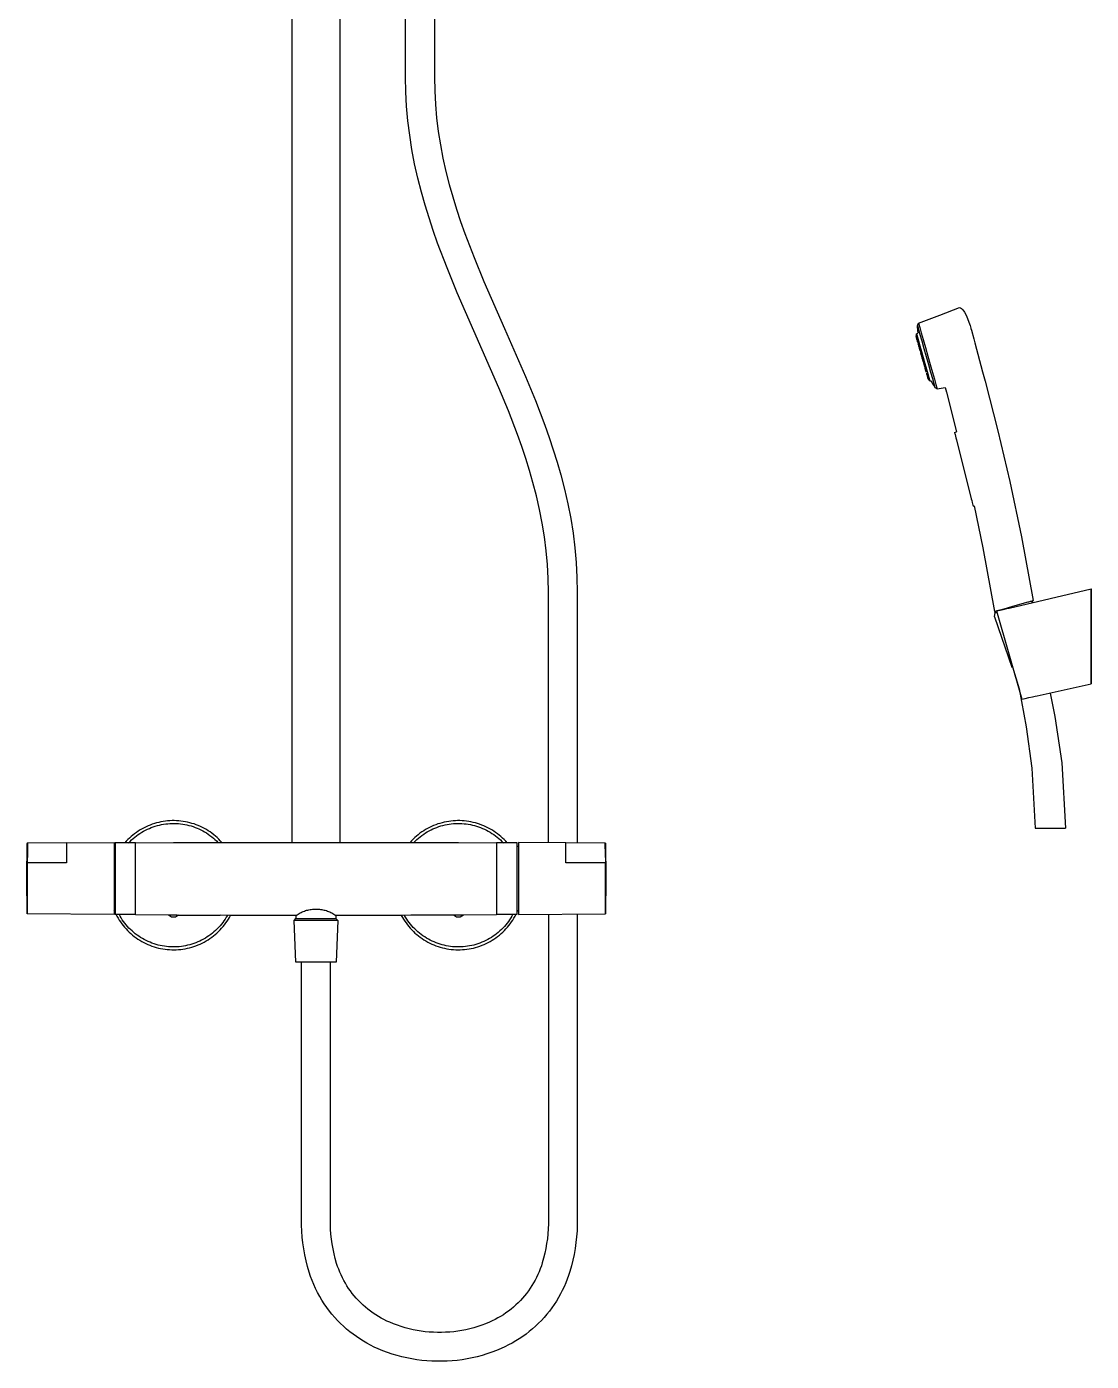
# Model space of a CAD drawing. Header units: millimetres. Extents: x -10942 to 92711, y -16583 to 30009.
# Drawn here: x -5203 to -4642, y 3997 to 4700 of the extents above; entities that cross this region are included whole.
import ezdxf

# ---------------------------------------------------------------- set-up
doc = ezdxf.new("R2010")
doc.units = ezdxf.units.MM
doc.header["$LTSCALE"] = 1000
doc.header["$MEASUREMENT"] = 0
doc.layers.add('Default', color=7, linetype='Continuous', true_color=0x000000)

# ---------------------------------------------------------------- blocks, each defined once
blk = doc.blocks.new('HG-bidette ablution spray 32129000 side')
for p, q in [((85.38, 265.38), (96.62, 269.59)), ((96.62, 269.59), (106.99, 273.55)), ((106.99, 273.55), (107.39, 273.5)), ((107.39, 273.5), (108.04, 273.1)), ((108.04, 273.1), (108.75, 272.31)), ((108.75, 272.31), (109.55, 271.11)), ((109.55, 271.11), (110.39, 269.52)), ((110.39, 269.52), (111.16, 267.74)), ((111.16, 267.74), (111.9, 265.84)), ((84.72, 262.68), (84.79, 263.54)), ((84.72, 262.68), (84.74, 261.47)), ((84.74, 261.47), (84.9, 260.05)), ((84.76, 264.16), (85.38, 265.38)), ((84.76, 264.16), (84.87, 263.76)), ((84.76, 264.16), (84.87, 263.76)), ((84.76, 264.16), (84.92, 263.61)), ((84.79, 263.54), (84.87, 263.76)), ((84.79, 263.54), (84.87, 263.76)), ((84.92, 263.61), (85.38, 261.97)), ((85.38, 265.38), (85.54, 264.79)), ((85.38, 261.97), (86.11, 259.37)), ((85.54, 264.79), (86.03, 263.06)), ((86.03, 263.06), (86.81, 260.3)), ((86.81, 260.3), (87.82, 256.71)), ((111.9, 265.84), (112.47, 264.17)), ((112.47, 264.17), (112.9, 262.75)), ((112.9, 262.75), (112.97, 262.48)), ((112.9, 262.75), (112.97, 262.48)), ((112.97, 262.48), (113.19, 261.71)), ((113.19, 261.71), (114.51, 257.04)), ((83.9, 258.73), (84.35, 258.85)), ((83.9, 258.73), (84.35, 258.85)), ((83.9, 258.73), (83.98, 258.44)), ((83.9, 258.73), (84.17, 257.77)), ((83.98, 258.44), (84.43, 258.56)), ((83.98, 258.44), (84.43, 258.56)), ((83.98, 258.44), (84.17, 257.77)), ((83.98, 258.44), (84.17, 257.77)), ((84.17, 257.77), (84.62, 257.89)), ((84.17, 257.77), (84.62, 257.89)), ((84.17, 257.77), (84.44, 256.8)), ((84.17, 257.77), (84.44, 256.8)), ((84.17, 257.77), (84.36, 257.09)), ((84.23, 259.26), (84.29, 259.68)), ((84.23, 259.26), (84.35, 258.82)), ((84.23, 259.26), (84.35, 258.85)), ((84.23, 259.26), (84.35, 258.85)), ((84.29, 259.68), (84.57, 259.96)), ((84.29, 259.68), (84.42, 259.24)), ((84.31, 257.27), (84.76, 257.39)), ((84.31, 257.27), (84.76, 257.39)), ((84.31, 257.27), (84.34, 257.18)), ((84.34, 257.18), (84.78, 257.31)), ((84.34, 257.18), (84.5, 256.59)), ((84.35, 258.82), (84.69, 257.64)), ((84.36, 257.09), (84.44, 256.8)), ((84.42, 259.24), (84.76, 258.02)), ((84.44, 256.8), (84.5, 256.59)), ((84.5, 256.59), (84.95, 256.72)), ((84.5, 256.59), (84.95, 256.72)), ((84.5, 256.59), (84.71, 255.87)), ((84.57, 259.96), (84.91, 260.05)), ((84.57, 259.96), (84.91, 260.05)), ((84.71, 255.87), (85.15, 255.99)), ((84.71, 255.87), (85.15, 255.99)), ((84.71, 255.87), (84.83, 255.43)), ((84.76, 258.02), (85.31, 256.07)), ((84.83, 255.43), (85.28, 255.55)), ((84.83, 255.43), (85.28, 255.55)), ((85.06, 254.62), (85.5, 254.74)), ((85.06, 254.62), (85.5, 254.74)), ((85.06, 254.62), (85.15, 254.32)), ((85.06, 254.62), (85.15, 254.32)), ((85.06, 254.62), (85.19, 254.16)), ((85.15, 254.32), (85.25, 253.93)), ((85.15, 254.32), (85.25, 253.93)), ((85.19, 254.16), (85.63, 254.29)), ((85.19, 254.16), (85.63, 254.29)), ((85.19, 254.16), (85.39, 253.44)), ((85.22, 255.77), (85.92, 253.26)), ((85.25, 253.93), (85.38, 253.48)), ((85.25, 253.93), (85.38, 253.48)), ((85.31, 256.07), (86.03, 253.5)), ((85.39, 253.44), (85.84, 253.56)), ((85.39, 253.44), (85.84, 253.56)), ((85.39, 253.44), (85.49, 253.09)), ((85.39, 253.44), (85.49, 253.09)), ((85.41, 253.39), (85.85, 253.52)), ((85.41, 253.39), (85.53, 252.95)), ((85.49, 253.09), (85.53, 252.95)), ((85.49, 253.09), (85.53, 252.95)), ((85.53, 252.95), (85.97, 253.08)), ((86.03, 253.5), (86.87, 250.51)), ((86.11, 259.37), (87.07, 255.98)), ((87.07, 255.98), (88.18, 252.04)), ((87.82, 256.71), (89, 252.54)), ((114.51, 257.04), (115.07, 255.05)), ((115.07, 255.05), (119.05, 239.79)), ((85.53, 252.95), (85.55, 252.89)), ((85.53, 252.95), (85.55, 252.89)), ((85.53, 252.95), (85.74, 252.23)), ((85.55, 252.89), (85.62, 252.62)), ((85.62, 252.62), (85.7, 252.34)), ((85.62, 252.62), (85.7, 252.34)), ((85.68, 252.44), (85.8, 251.99)), ((85.7, 252.34), (85.8, 251.99)), ((85.7, 252.34), (85.8, 251.99)), ((85.74, 252.23), (86.18, 252.35)), ((85.74, 252.23), (86.18, 252.35)), ((85.74, 252.23), (85.9, 251.64)), ((85.8, 251.99), (85.93, 251.55)), ((85.9, 251.64), (86.34, 251.76)), ((85.9, 251.64), (86.34, 251.76)), ((85.9, 251.64), (85.93, 251.55)), ((85.93, 251.55), (86.37, 251.68)), ((85.93, 251.55), (86.01, 251.26)), ((86.01, 251.26), (86.45, 251.39)), ((86.01, 251.26), (86.45, 251.39)), ((86.01, 251.26), (86.08, 250.99)), ((86.07, 251.03), (86.15, 250.74)), ((86.08, 250.99), (86.53, 251.11)), ((86.08, 250.99), (86.53, 251.11)), ((86.15, 250.74), (86.6, 250.86)), ((86.15, 250.74), (86.6, 250.86)), ((86.15, 250.74), (86.34, 250.07)), ((86.34, 250.07), (86.79, 250.19)), ((86.34, 250.07), (86.53, 249.39)), ((86.41, 249.82), (86.43, 249.75)), ((86.41, 249.82), (86.43, 249.75)), ((86.43, 249.75), (86.58, 249.24)), ((86.43, 249.75), (86.58, 249.24)), ((86.49, 249.54), (86.93, 249.67)), ((86.49, 249.54), (86.52, 249.46)), ((86.49, 249.54), (86.62, 249.1)), ((86.53, 249.39), (86.62, 249.1)), ((86.62, 249.1), (87.06, 249.23)), ((86.62, 249.1), (87.06, 249.23)), ((86.62, 249.1), (86.76, 248.59)), ((86.62, 249.1), (86.82, 248.38)), ((86.71, 248.76), (86.74, 248.67)), ((86.71, 248.76), (86.74, 248.67)), ((86.73, 250.39), (87.6, 247.3)), ((86.74, 248.67), (86.9, 248.1)), ((86.76, 248.59), (86.89, 248.14)), ((86.76, 248.59), (86.89, 248.14)), ((86.82, 248.38), (87.26, 248.5)), ((86.82, 248.38), (87.26, 248.5)), ((86.82, 248.38), (86.89, 248.14)), ((86.87, 250.51), (87.77, 247.35)), ((86.89, 248.14), (87.33, 248.27)), ((86.89, 248.14), (86.97, 247.85)), ((86.97, 247.85), (87.41, 247.98)), ((86.97, 247.85), (87.16, 247.18)), ((87.16, 247.18), (87.6, 247.3)), ((87.16, 247.18), (87.31, 246.65)), ((87.16, 247.18), (87.35, 246.5)), ((87.31, 246.65), (87.33, 246.57)), ((87.33, 246.57), (87.39, 246.36)), ((87.35, 246.5), (87.79, 246.63)), ((87.35, 246.5), (87.43, 246.22)), ((87.39, 246.36), (87.52, 245.91)), ((87.43, 246.22), (87.87, 246.34)), ((87.43, 246.23), (87.5, 245.98)), ((87.43, 246.23), (87.5, 245.98)), ((87.6, 247.3), (88.47, 244.21)), ((87.77, 247.35), (88.66, 244.18)), ((88.18, 252.04), (89.37, 247.8)), ((89, 252.54), (90.26, 248.05)), ((89.37, 247.8), (90.57, 243.57)), ((90.26, 248.05), (91.52, 243.57)), ((87.5, 245.98), (87.7, 245.25)), ((87.52, 245.91), (87.96, 246.04)), ((87.52, 245.91), (87.96, 246.04)), ((87.52, 245.91), (87.72, 245.19)), ((87.6, 245.61), (87.78, 244.96)), ((87.6, 245.61), (87.78, 244.96)), ((87.7, 245.25), (87.82, 244.81)), ((87.7, 245.25), (87.82, 244.81)), ((87.72, 245.19), (88.16, 245.31)), ((87.72, 245.19), (87.88, 244.61)), ((87.78, 244.96), (87.83, 244.8)), ((87.78, 244.96), (87.83, 244.8)), ((87.88, 244.61), (88.33, 244.73)), ((87.88, 244.61), (87.91, 244.5)), ((87.91, 244.5), (88.35, 244.63)), ((87.91, 244.5), (88.35, 244.63)), ((87.91, 244.5), (87.97, 244.29)), ((87.97, 244.29), (88.41, 244.42)), ((87.97, 244.29), (88.16, 243.62)), ((88.16, 243.62), (88.6, 243.74)), ((88.16, 243.62), (88.24, 243.33)), ((88.23, 243.37), (88.31, 243.09)), ((88.24, 243.33), (88.69, 243.45)), ((88.31, 243.09), (88.75, 243.22)), ((88.31, 243.09), (88.75, 243.22)), ((88.31, 243.09), (88.39, 242.8)), ((88.39, 242.8), (88.83, 242.93)), ((88.39, 242.8), (88.42, 242.72)), ((88.42, 242.72), (88.86, 242.84)), ((88.42, 242.72), (88.58, 242.13)), ((88.47, 244.21), (89.28, 241.34)), ((88.58, 242.13), (89.02, 242.26)), ((88.58, 242.13), (88.64, 241.92)), ((88.58, 242.13), (88.79, 241.4)), ((88.64, 241.92), (88.72, 241.64)), ((88.64, 241.92), (88.72, 241.64)), ((88.66, 244.18), (89.5, 241.2)), ((88.72, 241.64), (88.87, 241.09)), ((88.72, 241.64), (88.87, 241.09)), ((88.73, 241.6), (88.77, 241.44)), ((88.73, 241.6), (88.76, 241.49)), ((88.73, 241.6), (88.77, 241.44)), ((88.79, 241.4), (89.23, 241.53)), ((88.79, 241.4), (88.91, 240.96)), ((88.87, 241.09), (88.91, 240.96)), ((88.87, 241.09), (88.91, 240.96)), ((88.91, 240.96), (89.35, 241.09)), ((88.91, 240.96), (88.94, 240.87)), ((88.91, 240.96), (88.94, 240.84)), ((88.91, 240.96), (88.94, 240.84)), ((88.91, 240.96), (89.06, 240.42)), ((88.92, 240.92), (89.37, 241.04)), ((88.92, 240.92), (89.13, 240.19)), ((89.02, 240.58), (89.06, 240.42)), ((89.02, 240.58), (89.06, 240.42)), ((89.06, 240.42), (89.22, 239.84)), ((89.13, 240.19), (89.57, 240.32)), ((89.13, 240.19), (89.25, 239.74)), ((89.14, 240.16), (89.22, 239.84)), ((89.14, 240.16), (89.22, 239.84)), ((89.22, 239.84), (89.25, 239.74)), ((89.25, 239.74), (89.7, 239.86)), ((89.48, 238.93), (89.93, 239.05)), ((89.5, 241.2), (90.23, 238.63)), ((90.57, 243.57), (91.68, 239.62)), ((91.52, 243.57), (92.7, 239.39)), ((91.68, 239.62), (92.63, 236.23)), ((92.7, 239.39), (93.71, 235.8)), ((119.05, 239.79), (120.47, 234.73)), ((89.48, 238.93), (89.51, 238.84)), ((89.48, 238.93), (89.61, 238.49)), ((89.51, 238.84), (89.67, 238.26)), ((89.61, 238.49), (90.05, 238.61)), ((89.61, 238.49), (89.81, 237.76)), ((89.67, 238.26), (89.88, 237.53)), ((89.81, 237.76), (90.26, 237.89)), ((89.81, 237.76), (89.98, 237.18)), ((89.88, 237.53), (90, 237.09)), ((89.98, 237.18), (90.42, 237.3)), ((89.98, 237.18), (90, 237.09)), ((90, 237.09), (90.44, 237.21)), ((90, 237.09), (90.14, 236.59)), ((90.14, 236.59), (90.59, 236.72)), ((90.14, 236.59), (90.33, 235.92)), ((90.23, 238.63), (90.78, 236.68)), ((90.33, 235.92), (90.78, 236.04)), ((90.33, 235.92), (90.78, 236.04)), ((90.33, 235.92), (90.41, 235.63)), ((90.41, 235.63), (90.86, 235.75)), ((90.52, 236.96), (90.85, 235.78)), ((90.78, 236.68), (91.12, 235.46)), ((90.97, 235.34), (91.24, 235.02)), ((91.12, 235.46), (91.24, 235.02)), ((91.24, 235.02), (91.63, 234.93)), ((91.63, 234.93), (91.96, 235.02)), ((91.96, 235.02), (92.56, 233.73)), ((92.56, 233.73), (93.17, 232.68)), ((92.63, 236.23), (93.37, 233.63)), ((93.17, 232.68), (93.69, 231.99)), ((93.37, 233.63), (93.83, 232)), ((93.69, 231.99), (93.87, 231.84)), ((93.71, 235.8), (94.49, 233.05)), ((93.83, 232), (93.99, 231.44)), ((94.49, 233.05), (94.98, 231.32)), ((120.47, 234.73), (127.09, 208.68)), ((93.99, 231.44), (95.14, 230.73)), ((94.98, 231.32), (95.14, 230.73)), ((95.14, 230.73), (99.37, 231.55)), ((95.14, 230.73), (99.37, 231.55)), ((99.37, 231.55), (100.09, 228.98)), ((100.09, 228.98), (105.4, 208.07)), ((104.28, 207.8), (105.4, 208.07)), ((104.28, 207.8), (104.31, 207.66)), ((104.31, 207.66), (104.4, 207.28)), ((104.4, 207.28), (104.56, 206.66)), ((104.56, 206.66), (104.77, 205.84)), ((104.77, 205.84), (105, 204.91)), ((105, 204.91), (105.26, 203.92)), ((105.26, 203.92), (113.1, 172.9)), ((127.09, 208.68), (133.45, 181.96)), ((133.45, 181.96), (139.66, 152.85)), ((113.1, 172.9), (113.35, 171.9)), ((113.35, 171.9), (113.59, 170.97)), ((113.59, 170.97), (113.79, 170.15)), ((113.79, 170.15), (113.95, 169.53)), ((113.95, 169.53), (114.05, 169.16)), ((114.05, 169.16), (114.08, 169.02)), ((114.08, 169.02), (114.58, 169.14)), ((114.57, 169.16), (119.28, 147.1)), ((139.66, 152.85), (145.69, 119.26)), ((119.28, 147.1), (125.31, 113.52)), ((133.03, 115.31), (176.35, 125.35)), ((176.35, 75.34), (176.35, 125.35)), ((176.35, 125.35), (176.35, 75.34)), ((125.31, 113.52), (125.69, 113.62)), ((125.31, 113.52), (126.1, 113.03)), ((125.34, 110.76), (125.79, 112.95)), ((125.69, 113.62), (126.8, 113.94)), ((125.79, 112.95), (126.18, 113.05)), ((125.79, 112.95), (126.1, 113.03)), ((126.18, 113.05), (126.53, 113.15)), ((126.35, 113.76), (128.37, 114.24)), ((126.35, 113.76), (139.84, 67.35)), ((126.8, 113.94), (128.24, 114.34)), ((128.24, 114.34), (129.82, 114.79)), ((128.37, 114.24), (129.92, 114.6)), ((129.82, 114.79), (132.12, 115.43)), ((129.92, 114.6), (131.92, 115.08)), ((131.92, 115.08), (133.03, 115.31)), ((132.12, 115.43), (135.06, 116.26)), ((135.06, 116.26), (143.04, 118.51)), ((143.04, 118.51), (143.4, 118.62)), ((143.4, 118.62), (143.9, 118.76)), ((143.9, 118.76), (144.34, 118.88)), ((144.34, 118.88), (144.78, 119)), ((144.78, 119), (145.13, 119.1)), ((145.11, 118.12), (145.69, 119.26)), ((145.13, 119.1), (145.39, 119.18)), ((145.39, 119.18), (145.58, 119.23)), ((145.58, 119.23), (145.67, 119.25)), ((125.34, 110.76), (134.52, 84.23)), ((134.52, 84.23), (134.81, 84.31)), ((134.81, 84.31), (134.9, 84.33)), ((134.9, 84.33), (138.29, 72.68)), ((138.29, 72.68), (142.08, 52.74)), ((147.82, 69.08), (176.35, 75.34)), ((154.61, 70.55), (157.08, 58.24)), ((139.84, 67.35), (141.49, 67.71)), ((141.49, 67.71), (143.51, 68.17)), ((143.51, 68.17), (145.45, 68.56)), ((145.45, 68.56), (146.71, 68.83)), ((146.71, 68.83), (147.82, 69.08)), ((157.08, 58.24), (160.78, 33.84)), ((142.08, 52.74), (144.98, 31.04)), ((144.98, 31.04), (146.78, -0.56)), ((144.98, 31.04), (146.78, -0.56)), ((160.78, 33.84), (162.78, -0.56)), ((160.78, 33.84), (162.78, -0.56)), ((146.78, -0.56), (147.41, -0.56)), ((146.78, -0.56), (147.35, -0.56)), ((147.35, -0.56), (149.13, -0.56)), ((147.41, -0.56), (147.98, -0.56)), ((149.13, -0.56), (151.62, -0.57)), ((151.62, -0.57), (154.71, -0.56)), ((154.71, -0.56), (157.82, -0.55)), ((155.12, -0.56), (157.94, -0.56)), ((157.82, -0.55), (160.33, -0.56)), ((157.94, -0.56), (160.43, -0.56)), ((160.33, -0.56), (162.15, -0.56)), ((160.43, -0.56), (162.2, -0.56)), ((162.15, -0.56), (162.78, -0.56)), ((162.2, -0.56), (162.78, -0.56))]:
    blk.add_line(p, q)
blk = doc.blocks.new('Raindance S Showerpipe 300 1jet+thermostat 27114000 front')
at = {"layer": 'Default', "color": 7, "true_color": 0xffffff}
for p, q in [((328.28, 467.21), (328.28, 1144.17)), ((353.28, 1144.17), (353.28, 467.21)), ((387.98, 870.1), (387.98, 1140.82)), ((403.18, 1140.97), (403.18, 870.1)), ((388.14, 862.44), (387.98, 870.1)), ((403.18, 870.1), (403.33, 862.94)), ((388.54, 854.8), (388.14, 862.44)), ((403.33, 862.94), (403.71, 855.8)), ((389.21, 847.17), (388.54, 854.8)), ((403.71, 855.8), (404.33, 848.67)), ((390.13, 839.57), (389.21, 847.17)), ((404.33, 848.67), (405.19, 841.57)), ((391.3, 832), (390.13, 839.57)), ((405.19, 841.57), (406.29, 834.49)), ((392.72, 824.48), (391.3, 832)), ((406.29, 834.49), (407.62, 827.46)), ((394.39, 817.01), (392.72, 824.48)), ((407.62, 827.46), (409.19, 820.48)), ((396.31, 809.6), (394.39, 817.01)), ((409.19, 820.48), (410.99, 813.55)), ((398.24, 802.8), (396.31, 809.6)), ((410.99, 813.55), (412.84, 807.02)), ((400.31, 796.07), (398.24, 802.8)), ((412.84, 807.02), (414.84, 800.54)), ((402.52, 789.4), (400.31, 796.07)), ((414.84, 800.54), (416.98, 794.11)), ((416.98, 794.11), (419.24, 787.73)), ((404.86, 782.77), (402.52, 789.4)), ((419.24, 787.73), (424.07, 775.08)), ((409.87, 769.65), (404.86, 782.77)), ((424.07, 775.08), (429.22, 762.57)), ((415.22, 756.64), (409.87, 769.65)), ((429.22, 762.57), (440.08, 737.7)), ((437.06, 706.62), (415.22, 756.64)), ((440.08, 737.7), (451.06, 712.55)), ((451.06, 712.55), (456.31, 699.81)), ((442.12, 694.35), (437.06, 706.62)), ((456.31, 699.81), (461.23, 686.95)), ((446.87, 681.96), (442.12, 694.35)), ((449.1, 675.71), (446.87, 681.96)), ((461.23, 686.95), (463.54, 680.47)), ((451.21, 669.41), (449.1, 675.71)), ((463.54, 680.47), (465.73, 673.94)), ((453.2, 663.07), (451.21, 669.41)), ((465.73, 673.94), (467.78, 667.35)), ((455.04, 656.68), (453.2, 663.07)), ((467.78, 667.35), (469.69, 660.7)), ((469.69, 660.7), (471.7, 653.14)), ((456.91, 649.6), (455.04, 656.68)), ((458.54, 642.47), (456.91, 649.6)), ((471.7, 653.14), (473.44, 645.51)), ((459.93, 635.29), (458.54, 642.47)), ((473.44, 645.51), (474.92, 637.82)), ((461.08, 628.06), (459.93, 635.29)), ((474.92, 637.82), (476.14, 630.1)), ((461.98, 620.8), (461.08, 628.06)), ((476.14, 630.1), (477.1, 622.33)), ((462.63, 613.52), (461.98, 620.8)), ((477.1, 622.33), (477.79, 614.53)), ((463.03, 606.21), (462.63, 613.52)), ((477.79, 614.53), (478.22, 606.72)), ((463.18, 598.9), (463.03, 606.21)), ((478.22, 606.72), (478.38, 598.9)), ((463.18, 467.03), (463.18, 598.9)), ((478.38, 598.9), (478.38, 467.02)), ((259.16, 478.01), (258, 477.76)), ((260.32, 478.22), (259.16, 478.01)), ((261.49, 478.39), (260.32, 478.22)), ((262.66, 478.52), (261.49, 478.39)), ((263.84, 478.61), (262.66, 478.52)), ((265.02, 478.66), (263.84, 478.61)), ((266.2, 478.66), (265.02, 478.66)), ((267.38, 478.63), (266.2, 478.66)), ((268.56, 478.55), (267.38, 478.63)), ((269.73, 478.43), (268.56, 478.55)), ((270.91, 478.28), (269.73, 478.43)), ((272.07, 478.08), (270.91, 478.28)), ((273.23, 477.84), (272.07, 478.08)), ((274.37, 477.56), (273.23, 477.84)), ((408.35, 477.84), (407.2, 477.56)), ((409.51, 478.08), (408.35, 477.84)), ((410.67, 478.28), (409.51, 478.08)), ((411.84, 478.43), (410.67, 478.28)), ((413.02, 478.55), (411.84, 478.43)), ((414.19, 478.63), (413.02, 478.55)), ((415.37, 478.66), (414.19, 478.63)), ((416.56, 478.66), (415.37, 478.66)), ((417.74, 478.61), (416.56, 478.66)), ((418.91, 478.52), (417.74, 478.61)), ((420.09, 478.39), (418.91, 478.52)), ((421.26, 478.22), (420.09, 478.39)), ((422.42, 478.01), (421.26, 478.22)), ((423.57, 477.76), (422.42, 478.01)), ((244.34, 471.05), (243.44, 470.29)), ((245.27, 471.78), (244.34, 471.05)), ((246.22, 472.47), (245.27, 471.78)), ((247.2, 473.14), (246.22, 472.47)), ((246.28, 470.67), (247.18, 471.33)), ((247.18, 471.33), (248.11, 471.95)), ((248.2, 473.76), (247.2, 473.14)), ((248.11, 471.95), (249.07, 472.54)), ((249.22, 474.36), (248.2, 473.76)), ((249.07, 472.54), (250.04, 473.1)), ((250.26, 474.91), (249.22, 474.36)), ((250.04, 473.1), (251.03, 473.63)), ((251.32, 475.43), (250.26, 474.91)), ((251.03, 473.63), (252.03, 474.12)), ((252.4, 475.92), (251.32, 475.43)), ((252.03, 474.12), (253.06, 474.58)), ((253.49, 476.36), (252.4, 475.92)), ((253.06, 474.58), (254.1, 475)), ((254.6, 476.77), (253.49, 476.36)), ((254.1, 475), (255.15, 475.38)), ((255.72, 477.14), (254.6, 476.77)), ((255.15, 475.38), (256.21, 475.73)), ((256.86, 477.47), (255.72, 477.14)), ((256.21, 475.73), (257.29, 476.04)), ((258, 477.76), (256.86, 477.47)), ((257.29, 476.04), (258.38, 476.32)), ((258.38, 476.32), (259.47, 476.56)), ((259.47, 476.56), (260.58, 476.75)), ((260.58, 476.75), (261.69, 476.91)), ((261.69, 476.91), (262.8, 477.04)), ((262.8, 477.04), (263.92, 477.12)), ((263.92, 477.12), (265.04, 477.17)), ((265.04, 477.17), (266.16, 477.17)), ((266.16, 477.17), (267.28, 477.14)), ((267.28, 477.14), (268.4, 477.07)), ((268.4, 477.07), (269.51, 476.96)), ((269.51, 476.96), (270.62, 476.81)), ((270.62, 476.81), (271.73, 476.63)), ((271.73, 476.63), (272.83, 476.4)), ((272.83, 476.4), (273.92, 476.14)), ((273.92, 476.14), (275, 475.84)), ((275.51, 477.24), (274.37, 477.56)), ((275, 475.84), (276.07, 475.51)), ((276.64, 476.89), (275.51, 477.24)), ((276.07, 475.51), (277.12, 475.13)), ((277.75, 476.49), (276.64, 476.89)), ((277.12, 475.13), (278.17, 474.73)), ((278.85, 476.06), (277.75, 476.49)), ((278.17, 474.73), (279.2, 474.28)), ((279.93, 475.58), (278.85, 476.06)), ((279.2, 474.28), (280.21, 473.8)), ((280.99, 475.07), (279.93, 475.58)), ((280.21, 473.8), (281.2, 473.29)), ((282.04, 474.53), (280.99, 475.07)), ((281.2, 473.29), (282.18, 472.74)), ((283.07, 473.95), (282.04, 474.53)), ((282.18, 472.74), (283.14, 472.16)), ((284.08, 473.33), (283.07, 473.95)), ((283.14, 472.16), (284.08, 471.54)), ((285.06, 472.68), (284.08, 473.33)), ((284.08, 471.54), (284.99, 470.89)), ((284.99, 470.89), (285.89, 470.22)), ((286.02, 471.99), (285.06, 472.68)), ((286.96, 471.27), (286.02, 471.99)), ((287.87, 470.52), (286.96, 471.27)), ((394.62, 471.27), (393.71, 470.52)), ((395.55, 471.99), (394.62, 471.27)), ((396.52, 472.68), (395.55, 471.99)), ((395.69, 470.22), (396.58, 470.89)), ((397.5, 473.33), (396.52, 472.68)), ((396.58, 470.89), (397.5, 471.54)), ((398.51, 473.95), (397.5, 473.33)), ((397.5, 471.54), (398.43, 472.16)), ((398.43, 472.16), (399.39, 472.74)), ((399.53, 474.53), (398.51, 473.95)), ((399.39, 472.74), (400.37, 473.29)), ((400.58, 475.07), (399.53, 474.53)), ((400.37, 473.29), (401.37, 473.8)), ((401.65, 475.58), (400.58, 475.07)), ((401.37, 473.8), (402.38, 474.28)), ((402.73, 476.06), (401.65, 475.58)), ((402.38, 474.28), (403.41, 474.73)), ((403.83, 476.49), (402.73, 476.06)), ((403.41, 474.73), (404.45, 475.13)), ((404.94, 476.89), (403.83, 476.49)), ((404.45, 475.13), (405.51, 475.51)), ((406.06, 477.24), (404.94, 476.89)), ((405.51, 475.51), (406.58, 475.84)), ((407.2, 477.56), (406.06, 477.24)), ((406.58, 475.84), (407.66, 476.14)), ((407.66, 476.14), (408.75, 476.4)), ((408.75, 476.4), (409.85, 476.63)), ((409.85, 476.63), (410.95, 476.81)), ((410.95, 476.81), (412.06, 476.96)), ((412.06, 476.96), (413.18, 477.07)), ((413.18, 477.07), (414.3, 477.14)), ((414.3, 477.14), (415.42, 477.17)), ((415.42, 477.17), (416.54, 477.17)), ((416.54, 477.17), (417.66, 477.12)), ((417.66, 477.12), (418.78, 477.04)), ((418.78, 477.04), (419.89, 476.91)), ((419.89, 476.91), (421, 476.75)), ((421, 476.75), (422.1, 476.56)), ((422.1, 476.56), (423.2, 476.32)), ((423.2, 476.32), (424.29, 476.04)), ((424.72, 477.47), (423.57, 477.76)), ((424.29, 476.04), (425.36, 475.73)), ((425.85, 477.14), (424.72, 477.47)), ((425.36, 475.73), (426.43, 475.38)), ((426.97, 476.77), (425.85, 477.14)), ((426.43, 475.38), (427.48, 475)), ((428.08, 476.36), (426.97, 476.77)), ((427.48, 475), (428.52, 474.58)), ((429.17, 475.92), (428.08, 476.36)), ((428.52, 474.58), (429.54, 474.12)), ((430.25, 475.43), (429.17, 475.92)), ((429.54, 474.12), (430.55, 473.63)), ((431.31, 474.91), (430.25, 475.43)), ((430.55, 473.63), (431.54, 473.1)), ((432.35, 474.36), (431.31, 474.91)), ((431.54, 473.1), (432.51, 472.54)), ((433.37, 473.76), (432.35, 474.36)), ((432.51, 472.54), (433.46, 471.95)), ((434.37, 473.13), (433.37, 473.76)), ((433.46, 471.95), (434.39, 471.32)), ((435.35, 472.47), (434.37, 473.13)), ((434.39, 471.32), (435.3, 470.67)), ((436.31, 471.78), (435.35, 472.47)), ((437.23, 471.05), (436.31, 471.78)), ((438.14, 470.29), (437.23, 471.05)), ((188.49, 448.17), (188.66, 466.69)), ((188.89, 466.77), (188.66, 466.77)), ((188.66, 466.77), (188.66, 464.88)), ((188.66, 461.1), (188.87, 466.38)), ((188.66, 464.88), (188.66, 461.1)), ((188.87, 466.38), (188.89, 466.67)), ((188.95, 465.71), (188.87, 461.78)), ((188.89, 466.67), (188.9, 466.81)), ((188.9, 466.86), (188.91, 466.87)), ((188.9, 466.84), (188.9, 466.86)), ((188.9, 466.81), (188.9, 466.84)), ((188.91, 466.9), (209.49, 467.08)), ((188.91, 466.89), (188.91, 466.89)), ((188.91, 466.89), (188.91, 466.9)), ((188.91, 466.9), (188.91, 466.9)), ((188.91, 466.9), (188.91, 466.9)), ((188.91, 466.9), (188.91, 466.9)), ((188.91, 466.9), (188.91, 466.9)), ((188.91, 466.9), (188.91, 466.9)), ((188.91, 466.9), (188.91, 466.9)), ((188.91, 466.9), (188.91, 466.9)), ((188.91, 466.9), (188.91, 466.9)), ((188.91, 466.9), (188.91, 466.9)), ((188.91, 466.9), (188.91, 466.9)), ((188.91, 466.9), (188.91, 466.9)), ((188.91, 466.9), (188.91, 466.9)), ((188.91, 466.9), (188.91, 466.9)), ((188.91, 466.9), (188.91, 466.9)), ((188.91, 466.9), (188.91, 466.9)), ((188.91, 466.9), (188.91, 466.9)), ((188.91, 466.9), (188.91, 466.9)), ((188.91, 466.9), (188.92, 466.9)), ((188.91, 466.88), (188.91, 466.89)), ((188.91, 466.89), (188.91, 466.89)), ((188.91, 466.89), (188.91, 466.89)), ((188.91, 466.89), (188.91, 466.89)), ((188.91, 466.89), (188.91, 466.89)), ((188.91, 466.89), (188.91, 466.89)), ((188.91, 466.89), (188.91, 466.89)), ((188.91, 466.89), (188.91, 466.89)), ((188.91, 466.89), (188.91, 466.89)), ((188.91, 466.89), (188.91, 466.89)), ((188.91, 466.89), (188.91, 466.89)), ((188.91, 466.89), (188.91, 466.89)), ((188.91, 466.89), (188.91, 466.89)), ((188.91, 466.87), (188.91, 466.88)), ((188.91, 466.88), (188.91, 466.88)), ((188.91, 466.88), (188.91, 466.88)), ((188.92, 466.9), (188.92, 466.9)), ((188.92, 466.9), (188.92, 466.9)), ((188.92, 466.9), (188.92, 466.89)), ((188.92, 466.89), (188.92, 466.89)), ((188.92, 466.89), (188.92, 466.89)), ((188.92, 466.89), (188.92, 466.89)), ((188.92, 466.89), (188.92, 466.89)), ((188.92, 466.89), (188.92, 466.89)), ((188.92, 466.89), (188.92, 466.89)), ((188.92, 466.89), (188.92, 466.89)), ((188.92, 466.89), (188.92, 466.89)), ((188.92, 466.89), (188.92, 466.89)), ((188.92, 466.89), (188.92, 466.89)), ((188.92, 466.89), (188.92, 466.89)), ((188.92, 466.89), (188.92, 466.89)), ((188.92, 466.89), (188.92, 466.89)), ((188.92, 466.89), (188.92, 466.88)), ((188.92, 466.88), (188.92, 466.88)), ((188.92, 466.88), (188.92, 466.88)), ((188.92, 466.88), (188.92, 466.87)), ((188.92, 466.87), (188.92, 466.87)), ((188.92, 466.87), (188.92, 466.86)), ((188.92, 466.86), (188.93, 466.83)), ((188.93, 466.83), (188.93, 466.79)), ((188.93, 466.79), (188.93, 466.7)), ((188.93, 466.7), (188.94, 466.45)), ((188.94, 466.45), (188.95, 465.71)), ((209.49, 466.95), (234.49, 467.17)), ((209.49, 467.08), (209.49, 456.45)), ((234.49, 467.17), (234.49, 429.17)), ((234.49, 465.17), (235.05, 465.17)), ((245.79, 466.92), (235.05, 466.97)), ((235.05, 466.97), (235.05, 429.37)), ((240.89, 467.82), (240.1, 466.94)), ((241.71, 468.67), (240.89, 467.82)), ((242.56, 469.5), (241.71, 468.67)), ((242.1, 466.94), (242.89, 467.74)), ((243.44, 470.29), (242.56, 469.5)), ((242.89, 467.74), (243.7, 468.51)), ((243.7, 468.51), (244.53, 469.26)), ((244.53, 469.26), (245.39, 469.98)), ((245.39, 469.98), (246.28, 470.67)), ((245.79, 467.02), (265.79, 467.21)), ((245.79, 429.02), (245.79, 467.02)), ((265.79, 467.21), (415.79, 467.21)), ((285.89, 470.22), (286.76, 469.51)), ((286.76, 469.51), (287.6, 468.77)), ((287.6, 468.77), (288.42, 468.01)), ((288.75, 469.74), (287.87, 470.52)), ((288.42, 468.01), (289.21, 467.21)), ((289.61, 468.92), (288.75, 469.74)), ((290.44, 468.08), (289.61, 468.92)), ((291.24, 467.21), (290.44, 468.08)), ((391.14, 468.08), (390.34, 467.21)), ((391.97, 468.92), (391.14, 468.08)), ((392.82, 469.74), (391.97, 468.92)), ((392.37, 467.21), (393.16, 468.01)), ((393.71, 470.52), (392.82, 469.74)), ((393.16, 468.01), (393.98, 468.77)), ((393.98, 468.77), (394.82, 469.51)), ((394.82, 469.51), (395.69, 470.22)), ((415.79, 467.21), (435.79, 467.02)), ((435.3, 470.67), (436.18, 469.98)), ((435.79, 467.02), (435.79, 429.02)), ((446.79, 466.97), (435.79, 466.92)), ((436.18, 469.98), (437.05, 469.26)), ((437.05, 469.26), (437.88, 468.51)), ((437.88, 468.51), (438.69, 467.74)), ((439.01, 469.49), (438.14, 470.29)), ((438.69, 467.74), (439.47, 466.93)), ((439.86, 468.67), (439.01, 469.49)), ((440.68, 467.82), (439.86, 468.67)), ((441.47, 466.94), (440.68, 467.82)), ((446.79, 429.37), (446.79, 466.97)), ((446.79, 465.17), (447.41, 465.17)), ((472.41, 466.95), (447.41, 467.17)), ((447.41, 467.17), (447.41, 429.17)), ((472.41, 456.45), (472.41, 467.08)), ((472.41, 467.08), (492.99, 466.9)), ((492.97, 466.7), (492.96, 466.45)), ((492.96, 466.45), (492.96, 465.71)), ((492.96, 465.71), (493.03, 461.78)), ((492.98, 466.83), (492.97, 466.79)), ((492.97, 466.79), (492.97, 466.7)), ((492.99, 466.89), (492.98, 466.89)), ((492.98, 466.89), (492.98, 466.89)), ((492.98, 466.89), (492.98, 466.89)), ((492.98, 466.89), (492.98, 466.89)), ((492.98, 466.89), (492.98, 466.88)), ((492.98, 466.88), (492.98, 466.88)), ((492.98, 466.88), (492.98, 466.88)), ((492.98, 466.88), (492.98, 466.87)), ((492.98, 466.87), (492.98, 466.87)), ((492.98, 466.87), (492.98, 466.86)), ((492.98, 466.86), (492.98, 466.83)), ((492.99, 466.89), (492.99, 466.89)), ((492.99, 466.89), (492.99, 466.9)), ((492.99, 466.9), (492.99, 466.9)), ((492.99, 466.9), (492.99, 466.9)), ((492.99, 466.9), (492.99, 466.9)), ((492.99, 466.9), (492.99, 466.9)), ((492.99, 466.9), (492.99, 466.9)), ((492.99, 466.9), (492.99, 466.9)), ((492.99, 466.9), (492.99, 466.9)), ((492.99, 466.9), (492.99, 466.9)), ((492.99, 466.9), (492.99, 466.9)), ((492.99, 466.9), (492.99, 466.9)), ((492.99, 466.9), (492.99, 466.9)), ((492.99, 466.9), (492.99, 466.9)), ((492.99, 466.9), (492.99, 466.9)), ((492.99, 466.9), (492.99, 466.9)), ((492.99, 466.9), (492.99, 466.9)), ((492.99, 466.9), (492.99, 466.9)), ((492.99, 466.9), (492.99, 466.9)), ((492.99, 466.9), (492.99, 466.9)), ((492.99, 466.9), (492.99, 466.9)), ((492.99, 466.9), (492.99, 466.9)), ((492.99, 466.9), (492.99, 466.89)), ((492.99, 466.88), (492.99, 466.89)), ((492.99, 466.89), (492.99, 466.89)), ((492.99, 466.89), (492.99, 466.89)), ((492.99, 466.89), (492.99, 466.89)), ((492.99, 466.89), (492.99, 466.89)), ((492.99, 466.89), (492.99, 466.89)), ((492.99, 466.89), (492.99, 466.89)), ((492.99, 466.89), (492.99, 466.89)), ((492.99, 466.89), (492.99, 466.89)), ((492.99, 466.89), (492.99, 466.89)), ((492.99, 466.89), (492.99, 466.89)), ((492.99, 466.89), (492.99, 466.89)), ((492.99, 466.89), (492.99, 466.89)), ((492.99, 466.89), (492.99, 466.89)), ((492.99, 466.89), (492.99, 466.89)), ((492.99, 466.89), (492.99, 466.89)), ((492.99, 466.89), (492.99, 466.89)), ((492.99, 466.89), (492.99, 466.89)), ((492.99, 466.89), (492.99, 466.89)), ((492.99, 466.89), (492.99, 466.89)), ((492.99, 466.89), (492.99, 466.89)), ((492.99, 466.89), (492.99, 466.89)), ((493, 466.88), (492.99, 466.88)), ((493, 466.87), (493, 466.88)), ((493, 466.88), (493, 466.88)), ((493, 466.86), (493, 466.87)), ((493, 466.84), (493, 466.86)), ((493.01, 466.81), (493, 466.84)), ((493.02, 466.67), (493.01, 466.81)), ((493.01, 466.77), (493.24, 466.77)), ((493.03, 466.38), (493.02, 466.67)), ((493.24, 461.1), (493.03, 466.38)), ((493.24, 466.77), (493.24, 461.1)), ((493.24, 466.77), (493.41, 448.17)), ((188.87, 461.78), (188.66, 456.5)), ((493.03, 461.78), (493.24, 456.5)), ((209.49, 456.45), (188.66, 456.5)), ((188.66, 456.5), (188.66, 429.57)), ((493.24, 456.5), (472.41, 456.45)), ((493.24, 430.29), (493.24, 456.5)), ((188.66, 429.64), (188.49, 448.17)), ((493.41, 448.17), (493.24, 429.65)), ((188.66, 429.57), (188.66, 429.64)), ((234.49, 429.17), (188.66, 429.57)), ((235.05, 431.17), (234.49, 431.17)), ((235.05, 430.13), (234.58, 431.17)), ((235.05, 429.37), (245.79, 429.42)), ((235.42, 429.37), (235.97, 428.33)), ((237.64, 428.4), (237.09, 429.38)), ((263.8, 428.85), (245.79, 429.02)), ((264.79, 427.92), (263.17, 428.86)), ((267.76, 428.82), (263.8, 428.85)), ((268.38, 428.84), (266.79, 427.92)), ((267.76, 428.82), (268.38, 428.84)), ((268.38, 428.84), (290.4, 428.81)), ((295.3, 428.78), (290.4, 428.81)), ((294.16, 428.79), (293.59, 427.82)), ((295.28, 427.74), (295.85, 428.78)), ((330.31, 428.67), (295.3, 428.78)), ((330.31, 428.8), (330.82, 429.15)), ((330.31, 427.1), (330.31, 428.8)), ((330.82, 429.15), (331.35, 429.48)), ((331.35, 429.48), (331.88, 429.79)), ((331.88, 429.79), (332.43, 430.08)), ((332.43, 430.08), (332.98, 430.36)), ((332.98, 430.36), (333.55, 430.62)), ((333.55, 430.62), (334.12, 430.85)), ((334.12, 430.85), (334.7, 431.07)), ((334.7, 431.07), (335.29, 431.27)), ((335.29, 431.27), (335.89, 431.45)), ((335.89, 431.45), (336.49, 431.6)), ((336.49, 431.6), (337.09, 431.74)), ((337.09, 431.74), (337.7, 431.85)), ((337.7, 431.85), (338.31, 431.95)), ((338.31, 431.95), (338.93, 432.02)), ((338.93, 432.02), (339.55, 432.08)), ((339.55, 432.08), (340.17, 432.11)), ((340.17, 432.11), (340.79, 432.12)), ((340.79, 432.12), (341.41, 432.11)), ((341.41, 432.11), (342.03, 432.08)), ((342.03, 432.08), (342.65, 432.02)), ((342.65, 432.02), (343.26, 431.95)), ((343.26, 431.95), (343.87, 431.85)), ((343.87, 431.85), (344.48, 431.74)), ((344.48, 431.74), (345.09, 431.6)), ((345.09, 431.6), (345.69, 431.45)), ((345.69, 431.45), (346.28, 431.27)), ((346.28, 431.27), (346.87, 431.07)), ((346.87, 431.07), (347.45, 430.85)), ((347.45, 430.85), (348.03, 430.62)), ((348.03, 430.62), (348.59, 430.36)), ((348.59, 430.36), (349.15, 430.08)), ((349.15, 430.08), (349.69, 429.79)), ((349.69, 429.79), (350.23, 429.48)), ((350.23, 429.48), (350.75, 429.15)), ((350.75, 429.15), (351.26, 428.8)), ((351.26, 428.8), (351.26, 427.1)), ((386.28, 428.78), (351.26, 428.67)), ((385.73, 428.78), (386.3, 427.74)), ((390.81, 428.81), (386.28, 428.78)), ((387.98, 427.82), (387.42, 428.79)), ((413.23, 428.82), (390.81, 428.81)), ((413.92, 428.82), (413.23, 428.82)), ((414.79, 427.92), (413.23, 428.82)), ((417.78, 428.85), (413.82, 428.82)), ((418.41, 428.86), (416.79, 427.92)), ((435.79, 429.02), (417.78, 428.85)), ((435.79, 429.42), (446.79, 429.37)), ((444.48, 429.38), (443.94, 428.4)), ((445.61, 428.33), (446.15, 429.37)), ((447.41, 431.17), (446.79, 431.17)), ((446.79, 430.7), (446.99, 431.17)), ((447.41, 429.17), (493.24, 429.57)), ((463.18, 429.31), (463.18, 268.9)), ((478.38, 429.44), (478.38, 268.9)), ((493.24, 429.57), (493.24, 430.29)), ((493.24, 429.57), (493.24, 429.57)), ((235.97, 428.33), (236.56, 427.3)), ((236.56, 427.3), (237.18, 426.3)), ((237.18, 426.3), (237.83, 425.31)), ((238.22, 427.44), (237.64, 428.4)), ((237.83, 425.31), (238.52, 424.35)), ((238.83, 426.49), (238.22, 427.44)), ((238.52, 424.35), (239.24, 423.42)), ((239.47, 425.57), (238.83, 426.49)), ((239.24, 423.42), (240, 422.51)), ((240.15, 424.68), (239.47, 425.57)), ((240, 422.51), (240.78, 421.63)), ((240.85, 423.8), (240.15, 424.68)), ((240.78, 421.63), (241.6, 420.77)), ((241.59, 422.95), (240.85, 423.8)), ((242.35, 422.13), (241.59, 422.95)), ((243.15, 421.33), (242.35, 422.13)), ((266.79, 427.92), (264.79, 427.92)), ((288.75, 421.65), (287.94, 420.87)), ((289.53, 422.46), (288.75, 421.65)), ((290.28, 423.29), (289.53, 422.46)), ((291.01, 424.15), (290.28, 423.29)), ((290.34, 421.14), (291.14, 422.01)), ((291.7, 425.03), (291.01, 424.15)), ((291.14, 422.01), (291.91, 422.9)), ((292.36, 425.94), (291.7, 425.03)), ((291.91, 422.9), (292.65, 423.82)), ((292.99, 426.87), (292.36, 425.94)), ((292.65, 423.82), (293.36, 424.77)), ((293.59, 427.82), (292.99, 426.87)), ((293.36, 424.77), (294.03, 425.74)), ((294.03, 425.74), (294.67, 426.73)), ((294.67, 426.73), (295.28, 427.74)), ((329.23, 426.06), (330.23, 427.1)), ((330.16, 404.1), (329.23, 426.06)), ((337.22, 426.05), (329.23, 426.06)), ((330.23, 427.1), (351.34, 427.1)), ((352.34, 426.06), (337.22, 426.05)), ((351.34, 427.1), (352.34, 426.06)), ((352.34, 426.06), (351.4, 404.1)), ((386.3, 427.74), (386.9, 426.73)), ((386.9, 426.73), (387.54, 425.74)), ((387.54, 425.74), (388.22, 424.77)), ((388.58, 426.87), (387.98, 427.82)), ((388.22, 424.77), (388.93, 423.82)), ((389.21, 425.94), (388.58, 426.87)), ((388.93, 423.82), (389.67, 422.9)), ((389.88, 425.03), (389.21, 425.94)), ((389.67, 422.9), (390.44, 422.01)), ((390.57, 424.15), (389.88, 425.03)), ((390.44, 422.01), (391.24, 421.14)), ((391.29, 423.29), (390.57, 424.15)), ((392.05, 422.46), (391.29, 423.29)), ((392.83, 421.65), (392.05, 422.46)), ((393.64, 420.87), (392.83, 421.65)), ((416.79, 427.92), (414.79, 427.92)), ((439.22, 422.13), (438.43, 421.34)), ((439.99, 422.95), (439.22, 422.13)), ((439.98, 420.77), (440.79, 421.63)), ((440.72, 423.8), (439.99, 422.95)), ((441.43, 424.68), (440.72, 423.8)), ((440.79, 421.63), (441.58, 422.51)), ((442.1, 425.57), (441.43, 424.68)), ((441.58, 422.51), (442.33, 423.42)), ((442.75, 426.49), (442.1, 425.57)), ((442.33, 423.42), (443.05, 424.35)), ((443.36, 427.44), (442.75, 426.49)), ((443.05, 424.35), (443.74, 425.31)), ((443.94, 428.4), (443.36, 427.44)), ((443.74, 425.31), (444.4, 426.3)), ((444.4, 426.3), (445.02, 427.3)), ((445.02, 427.3), (445.61, 428.33)), ((241.6, 420.77), (242.44, 419.95)), ((242.44, 419.95), (243.31, 419.15)), ((243.97, 420.57), (243.15, 421.33)), ((243.31, 419.15), (244.21, 418.38)), ((244.81, 419.83), (243.97, 420.57)), ((244.21, 418.38), (245.14, 417.65)), ((245.68, 419.12), (244.81, 419.83)), ((245.14, 417.65), (246.09, 416.95)), ((246.58, 418.44), (245.68, 419.12)), ((246.09, 416.95), (247.07, 416.28)), ((247.49, 417.79), (246.58, 418.44)), ((247.07, 416.28), (248.06, 415.65)), ((248.43, 417.17), (247.49, 417.79)), ((248.06, 415.65), (249.08, 415.05)), ((249.39, 416.59), (248.43, 417.17)), ((249.08, 415.05), (250.12, 414.49)), ((250.37, 416.04), (249.39, 416.59)), ((251.37, 415.53), (250.37, 416.04)), ((252.38, 415.05), (251.37, 415.53)), ((253.42, 414.6), (252.38, 415.05)), ((254.46, 414.19), (253.42, 414.6)), ((278.57, 414.77), (277.53, 414.35)), ((279.6, 415.23), (278.57, 414.77)), ((280.61, 415.73), (279.6, 415.23)), ((281.6, 416.26), (280.61, 415.73)), ((280.86, 414.19), (281.91, 414.73)), ((282.57, 416.82), (281.6, 416.26)), ((281.91, 414.73), (282.94, 415.31)), ((283.52, 417.42), (282.57, 416.82)), ((282.94, 415.31), (283.95, 415.92)), ((284.45, 418.05), (283.52, 417.42)), ((283.95, 415.92), (284.94, 416.57)), ((285.36, 418.71), (284.45, 418.05)), ((284.94, 416.57), (285.9, 417.25)), ((286.24, 419.4), (285.36, 418.71)), ((285.9, 417.25), (286.84, 417.97)), ((287.1, 420.12), (286.24, 419.4)), ((286.84, 417.97), (287.75, 418.71)), ((287.94, 420.87), (287.1, 420.12)), ((287.75, 418.71), (288.64, 419.49)), ((288.64, 419.49), (289.5, 420.3)), ((289.5, 420.3), (290.34, 421.14)), ((391.24, 421.14), (392.07, 420.3)), ((392.07, 420.3), (392.93, 419.49)), ((392.93, 419.49), (393.82, 418.71)), ((394.47, 420.12), (393.64, 420.87)), ((393.82, 418.71), (394.74, 417.97)), ((395.33, 419.4), (394.47, 420.12)), ((394.74, 417.97), (395.68, 417.25)), ((396.22, 418.71), (395.33, 419.4)), ((395.68, 417.25), (396.64, 416.57)), ((397.12, 418.05), (396.22, 418.71)), ((396.64, 416.57), (397.63, 415.92)), ((398.06, 417.42), (397.12, 418.05)), ((397.63, 415.92), (398.64, 415.31)), ((399.01, 416.82), (398.06, 417.42)), ((398.64, 415.31), (399.67, 414.73)), ((399.98, 416.26), (399.01, 416.82)), ((399.67, 414.73), (400.72, 414.19)), ((400.97, 415.73), (399.98, 416.26)), ((401.98, 415.23), (400.97, 415.73)), ((403, 414.77), (401.98, 415.23)), ((404.04, 414.35), (403, 414.77)), ((428.16, 414.6), (427.11, 414.19)), ((429.19, 415.05), (428.16, 414.6)), ((430.21, 415.53), (429.19, 415.05)), ((431.2, 416.04), (430.21, 415.53)), ((432.18, 416.59), (431.2, 416.04)), ((431.45, 414.49), (432.49, 415.05)), ((433.14, 417.18), (432.18, 416.59)), ((432.49, 415.05), (433.51, 415.65)), ((434.08, 417.79), (433.14, 417.18)), ((433.51, 415.65), (434.51, 416.28)), ((435, 418.44), (434.08, 417.79)), ((434.51, 416.28), (435.48, 416.95)), ((435.89, 419.12), (435, 418.44)), ((435.48, 416.95), (436.43, 417.65)), ((436.76, 419.83), (435.89, 419.12)), ((436.43, 417.65), (437.36, 418.39)), ((437.61, 420.57), (436.76, 419.83)), ((437.36, 418.39), (438.26, 419.15)), ((438.43, 421.34), (437.61, 420.57)), ((438.26, 419.15), (439.13, 419.95)), ((439.13, 419.95), (439.98, 420.77)), ((250.12, 414.49), (251.18, 413.96)), ((251.18, 413.96), (252.25, 413.47)), ((252.25, 413.47), (253.35, 413.02)), ((253.35, 413.02), (254.45, 412.61)), ((254.45, 412.61), (255.57, 412.24)), ((255.52, 413.82), (254.46, 414.19)), ((256.59, 413.48), (255.52, 413.82)), ((255.57, 412.24), (256.71, 411.9)), ((257.67, 413.18), (256.59, 413.48)), ((256.71, 411.9), (257.85, 411.6)), ((258.77, 412.92), (257.67, 413.18)), ((257.85, 411.6), (259, 411.35)), ((259.87, 412.7), (258.77, 412.92)), ((259, 411.35), (260.16, 411.13)), ((260.98, 412.51), (259.87, 412.7)), ((260.16, 411.13), (261.33, 410.96)), ((262.09, 412.37), (260.98, 412.51)), ((261.33, 410.96), (262.51, 410.82)), ((263.21, 412.26), (262.09, 412.37)), ((262.51, 410.82), (263.68, 410.73)), ((264.33, 412.19), (263.21, 412.26)), ((263.68, 410.73), (264.86, 410.68)), ((265.45, 412.16), (264.33, 412.19)), ((264.86, 410.68), (266.04, 410.67)), ((266.57, 412.16), (265.45, 412.16)), ((266.04, 410.67), (267.23, 410.7)), ((267.7, 412.21), (266.57, 412.16)), ((267.23, 410.7), (268.4, 410.77)), ((268.81, 412.3), (267.7, 412.21)), ((268.4, 410.77), (269.58, 410.88)), ((269.93, 412.42), (268.81, 412.3)), ((269.58, 410.88), (270.75, 411.03)), ((271.04, 412.58), (269.93, 412.42)), ((270.75, 411.03), (271.92, 411.22)), ((272.15, 412.78), (271.04, 412.58)), ((271.92, 411.22), (273.08, 411.45)), ((273.24, 413.02), (272.15, 412.78)), ((273.08, 411.45), (274.22, 411.73)), ((274.33, 413.3), (273.24, 413.02)), ((274.22, 411.73), (275.36, 412.04)), ((275.41, 413.61), (274.33, 413.3)), ((275.36, 412.04), (276.49, 412.39)), ((276.48, 413.96), (275.41, 413.61)), ((277.53, 414.35), (276.48, 413.96)), ((276.49, 412.39), (277.61, 412.78)), ((277.61, 412.78), (278.71, 413.21)), ((278.71, 413.21), (279.79, 413.68)), ((279.79, 413.68), (280.86, 414.19)), ((400.72, 414.19), (401.78, 413.68)), ((401.78, 413.68), (402.87, 413.21)), ((402.87, 413.21), (403.97, 412.78)), ((403.97, 412.78), (405.08, 412.39)), ((405.1, 413.96), (404.04, 414.35)), ((405.08, 412.39), (406.21, 412.04)), ((406.16, 413.61), (405.1, 413.96)), ((407.24, 413.3), (406.16, 413.61)), ((406.21, 412.04), (407.35, 411.73)), ((408.33, 413.02), (407.24, 413.3)), ((407.35, 411.73), (408.5, 411.45)), ((409.43, 412.78), (408.33, 413.02)), ((408.5, 411.45), (409.66, 411.22)), ((410.53, 412.58), (409.43, 412.78)), ((409.66, 411.22), (410.82, 411.03)), ((411.64, 412.42), (410.53, 412.58)), ((410.82, 411.03), (412, 410.88)), ((412.76, 412.3), (411.64, 412.42)), ((412, 410.88), (413.17, 410.77)), ((413.88, 412.21), (412.76, 412.3)), ((413.17, 410.77), (414.35, 410.7)), ((415, 412.16), (413.88, 412.21)), ((414.35, 410.7), (415.53, 410.67)), ((416.13, 412.16), (415, 412.16)), ((415.53, 410.67), (416.71, 410.68)), ((417.25, 412.19), (416.13, 412.16)), ((416.71, 410.68), (417.89, 410.73)), ((418.37, 412.26), (417.25, 412.19)), ((417.89, 410.73), (419.07, 410.82)), ((419.49, 412.37), (418.37, 412.26)), ((419.07, 410.82), (420.24, 410.96)), ((420.6, 412.51), (419.49, 412.37)), ((420.24, 410.96), (421.41, 411.13)), ((421.71, 412.7), (420.6, 412.51)), ((421.41, 411.13), (422.57, 411.35)), ((422.81, 412.92), (421.71, 412.7)), ((422.57, 411.35), (423.73, 411.6)), ((423.9, 413.18), (422.81, 412.92)), ((423.73, 411.6), (424.87, 411.9)), ((424.98, 413.48), (423.9, 413.18)), ((424.87, 411.9), (426, 412.24)), ((426.05, 413.82), (424.98, 413.48)), ((426, 412.24), (427.12, 412.61)), ((427.11, 414.19), (426.05, 413.82)), ((427.12, 412.61), (428.23, 413.02)), ((428.23, 413.02), (429.32, 413.47)), ((429.32, 413.47), (430.4, 413.96)), ((430.4, 413.96), (431.45, 414.49)), ((351.4, 404.1), (330.16, 404.1)), ((333.18, 268.9), (333.18, 404.1)), ((348.38, 268.9), (348.38, 404.1)), ((333.2, 265.74), (333.18, 268.9)), ((348.39, 266.26), (348.38, 268.9)), ((463.18, 268.9), (463.17, 266.3)), ((478.38, 268.9), (478.37, 265.78)), ((333.32, 262.58), (333.2, 265.74)), ((333.56, 259.43), (333.32, 262.58)), ((348.49, 263.63), (348.39, 266.26)), ((348.68, 261), (348.49, 263.63)), ((348.96, 258.38), (348.68, 261)), ((462.89, 261.11), (462.62, 258.52)), ((463.08, 263.7), (462.89, 261.11)), ((463.17, 266.3), (463.08, 263.7)), ((478.24, 262.67), (478.02, 259.56)), ((478.37, 265.78), (478.24, 262.67)), ((333.9, 256.28), (333.56, 259.43)), ((334.35, 253.16), (333.9, 256.28)), ((334.91, 250.04), (334.35, 253.16)), ((349.33, 255.77), (348.96, 258.38)), ((349.79, 253.17), (349.33, 255.77)), ((350.33, 250.59), (349.79, 253.17)), ((461.82, 253.39), (461.29, 250.84)), ((462.26, 255.95), (461.82, 253.39)), ((462.62, 258.52), (462.26, 255.95)), ((477.25, 253.38), (476.71, 250.31)), ((477.69, 256.47), (477.25, 253.38)), ((478.02, 259.56), (477.69, 256.47)), ((335.57, 246.95), (334.91, 250.04)), ((336.35, 243.89), (335.57, 246.95)), ((350.97, 248.04), (350.33, 250.59)), ((351.69, 245.5), (350.97, 248.04)), ((460.67, 248.32), (459.97, 245.82)), ((461.29, 250.84), (460.67, 248.32)), ((476.06, 247.27), (475.31, 244.24)), ((476.71, 250.31), (476.06, 247.27)), ((337.22, 240.85), (336.35, 243.89)), ((337.96, 238.66), (337.22, 240.85)), ((352.2, 243.96), (351.69, 245.5)), ((352.76, 242.44), (352.2, 243.96)), ((353.37, 240.93), (352.76, 242.44)), ((354.02, 239.45), (353.37, 240.93)), ((354.73, 237.98), (354.02, 239.45)), ((457.63, 239.65), (456.92, 238.16)), ((458.29, 241.16), (457.63, 239.65)), ((458.9, 242.7), (458.29, 241.16)), ((459.46, 244.25), (458.9, 242.7)), ((459.97, 245.82), (459.46, 244.25)), ((473.8, 239.22), (473.07, 237.21)), ((474.46, 241.25), (473.8, 239.22)), ((475.31, 244.24), (474.46, 241.25)), ((338.77, 236.49), (337.96, 238.66)), ((339.65, 234.35), (338.77, 236.49)), ((340.61, 232.25), (339.65, 234.35)), ((341.64, 230.18), (340.61, 232.25)), ((355.47, 236.54), (354.73, 237.98)), ((356.27, 235.13), (355.47, 236.54)), ((357.1, 233.74), (356.27, 235.13)), ((357.98, 232.37), (357.1, 233.74)), ((358.91, 231.04), (357.98, 232.37)), ((453.63, 232.45), (452.69, 231.09)), ((454.52, 233.83), (453.63, 232.45)), ((455.37, 235.25), (454.52, 233.83)), ((456.17, 236.69), (455.37, 235.25)), ((456.92, 238.16), (456.17, 236.69)), ((471.43, 233.27), (470.51, 231.34)), ((472.28, 235.22), (471.43, 233.27)), ((473.07, 237.21), (472.28, 235.22)), ((342.75, 228.15), (341.64, 230.18)), ((343.92, 226.15), (342.75, 228.15)), ((345.16, 224.2), (343.92, 226.15)), ((359.87, 229.73), (358.91, 231.04)), ((360.93, 228.43), (359.87, 229.73)), ((362.03, 227.16), (360.93, 228.43)), ((363.18, 225.93), (362.03, 227.16)), ((364.36, 224.73), (363.18, 225.93)), ((448.44, 225.98), (447.26, 224.79)), ((449.57, 227.2), (448.44, 225.98)), ((450.66, 228.46), (449.57, 227.2)), ((451.71, 229.76), (450.66, 228.46)), ((452.69, 231.09), (451.71, 229.76)), ((467.39, 225.74), (466.23, 223.95)), ((468.49, 227.57), (467.39, 225.74)), ((469.53, 229.44), (468.49, 227.57)), ((470.51, 231.34), (469.53, 229.44)), ((346.47, 222.3), (345.16, 224.2)), ((347.85, 220.44), (346.47, 222.3)), ((349.22, 218.74), (347.85, 220.44)), ((350.65, 217.09), (349.22, 218.74)), ((365.58, 223.58), (364.36, 224.73)), ((366.84, 222.47), (365.58, 223.58)), ((368.14, 221.4), (366.84, 222.47)), ((369.47, 220.38), (368.14, 221.4)), ((370.84, 219.4), (369.47, 220.38)), ((372.23, 218.46), (370.84, 219.4)), ((373.66, 217.58), (372.23, 218.46)), ((439.46, 218.54), (438.04, 217.66)), ((440.84, 219.48), (439.46, 218.54)), ((442.19, 220.45), (440.84, 219.48)), ((443.51, 221.47), (442.19, 220.45)), ((444.8, 222.54), (443.51, 221.47)), ((446.05, 223.64), (444.8, 222.54)), ((447.26, 224.79), (446.05, 223.64)), ((462.38, 218.79), (460.97, 217.14)), ((463.75, 220.47), (462.38, 218.79)), ((465.02, 222.19), (463.75, 220.47)), ((466.23, 223.95), (465.02, 222.19)), ((352.13, 215.48), (350.65, 217.09)), ((353.67, 213.93), (352.13, 215.48)), ((355.25, 212.43), (353.67, 213.93)), ((356.89, 210.98), (355.25, 212.43)), ((358.57, 209.59), (356.89, 210.98)), ((375.12, 216.74), (373.66, 217.58)), ((376.6, 215.95), (375.12, 216.74)), ((378.11, 215.21), (376.6, 215.95)), ((379.64, 214.52), (378.11, 215.21)), ((381.63, 213.7), (379.64, 214.52)), ((383.65, 212.94), (381.63, 213.7)), ((385.69, 212.25), (383.65, 212.94)), ((387.75, 211.63), (385.69, 212.25)), ((389.83, 211.08), (387.75, 211.63)), ((391.93, 210.6), (389.83, 211.08)), ((421.89, 211.13), (419.78, 210.64)), ((423.98, 211.69), (421.89, 211.13)), ((426.04, 212.31), (423.98, 211.69)), ((428.09, 213.01), (426.04, 212.31)), ((430.11, 213.77), (428.09, 213.01)), ((432.11, 214.6), (430.11, 213.77)), ((433.63, 215.29), (432.11, 214.6)), ((435.13, 216.03), (433.63, 215.29)), ((436.6, 216.82), (435.13, 216.03)), ((438.04, 217.66), (436.6, 216.82)), ((454.78, 211.07), (453.11, 209.68)), ((456.4, 212.51), (454.78, 211.07)), ((457.97, 214), (456.4, 212.51)), ((459.49, 215.55), (457.97, 214)), ((460.97, 217.14), (459.49, 215.55)), ((360.3, 208.25), (358.57, 209.59)), ((362.07, 206.98), (360.3, 208.25)), ((363.88, 205.76), (362.07, 206.98)), ((365.74, 204.6), (363.88, 205.76)), ((367.63, 203.51), (365.74, 204.6)), ((394.04, 210.19), (391.93, 210.6)), ((396.17, 209.85), (394.04, 210.19)), ((398.31, 209.58), (396.17, 209.85)), ((400.45, 209.38), (398.31, 209.58)), ((402.6, 209.25), (400.45, 209.38)), ((404.75, 209.19), (402.6, 209.25)), ((406.91, 209.18), (404.75, 209.19)), ((409.07, 209.25), (406.91, 209.18)), ((411.23, 209.38), (409.07, 209.25)), ((413.38, 209.59), (411.23, 209.38)), ((415.53, 209.87), (413.38, 209.59)), ((417.66, 210.22), (415.53, 209.87)), ((419.78, 210.64), (417.66, 210.22)), ((446, 204.71), (444.13, 203.62)), ((447.84, 205.86), (446, 204.71)), ((449.64, 207.08), (447.84, 205.86)), ((451.39, 208.35), (449.64, 207.08)), ((453.11, 209.68), (451.39, 208.35)), ((369.55, 202.48), (367.63, 203.51)), ((371.51, 201.51), (369.55, 202.48)), ((373.5, 200.61), (371.51, 201.51)), ((375.96, 199.59), (373.5, 200.61)), ((378.45, 198.66), (375.96, 199.59)), ((380.97, 197.8), (378.45, 198.66)), ((383.52, 197.03), (380.97, 197.8)), ((386.09, 196.35), (383.52, 197.03)), ((428.26, 197.1), (425.68, 196.41)), ((430.81, 197.88), (428.26, 197.1)), ((433.34, 198.74), (430.81, 197.88)), ((435.84, 199.69), (433.34, 198.74)), ((438.3, 200.72), (435.84, 199.69)), ((440.27, 201.62), (438.3, 200.72)), ((442.22, 202.59), (440.27, 201.62)), ((444.13, 203.62), (442.22, 202.59)), ((388.68, 195.75), (386.09, 196.35)), ((391.29, 195.24), (388.68, 195.75)), ((393.92, 194.81), (391.29, 195.24)), ((396.56, 194.48), (393.92, 194.81)), ((399.21, 194.23), (396.56, 194.48)), ((401.87, 194.07), (399.21, 194.23)), ((404.53, 193.99), (401.87, 194.07)), ((407.19, 193.99), (404.53, 193.99)), ((409.86, 194.07), (407.19, 193.99)), ((412.53, 194.24), (409.86, 194.07)), ((415.18, 194.5), (412.53, 194.24)), ((417.83, 194.84), (415.18, 194.5)), ((420.47, 195.28), (417.83, 194.84)), ((423.08, 195.8), (420.47, 195.28)), ((425.68, 196.41), (423.08, 195.8))]:
    blk.add_line(p, q, dxfattribs=at)

msp = doc.modelspace()

# ---------------------------------------------------------------- block references
at = {"color": 1, "linetype": 'Continuous', "xscale": 0.9995946295693102, "yscale": 0.9995946295693102, "zscale": 0.9995946295693102}
msp.add_blockref('HG-bidette ablution spray 32129000 side', (-4818.75, 4278.32), dxfattribs=at)
at = {"layer": 'Default'}
msp.add_blockref('Raindance S Showerpipe 300 1jet+thermostat 27114000 front', (-5391.5, 3802.99), dxfattribs=at)

doc.saveas('drawing.dxf')
